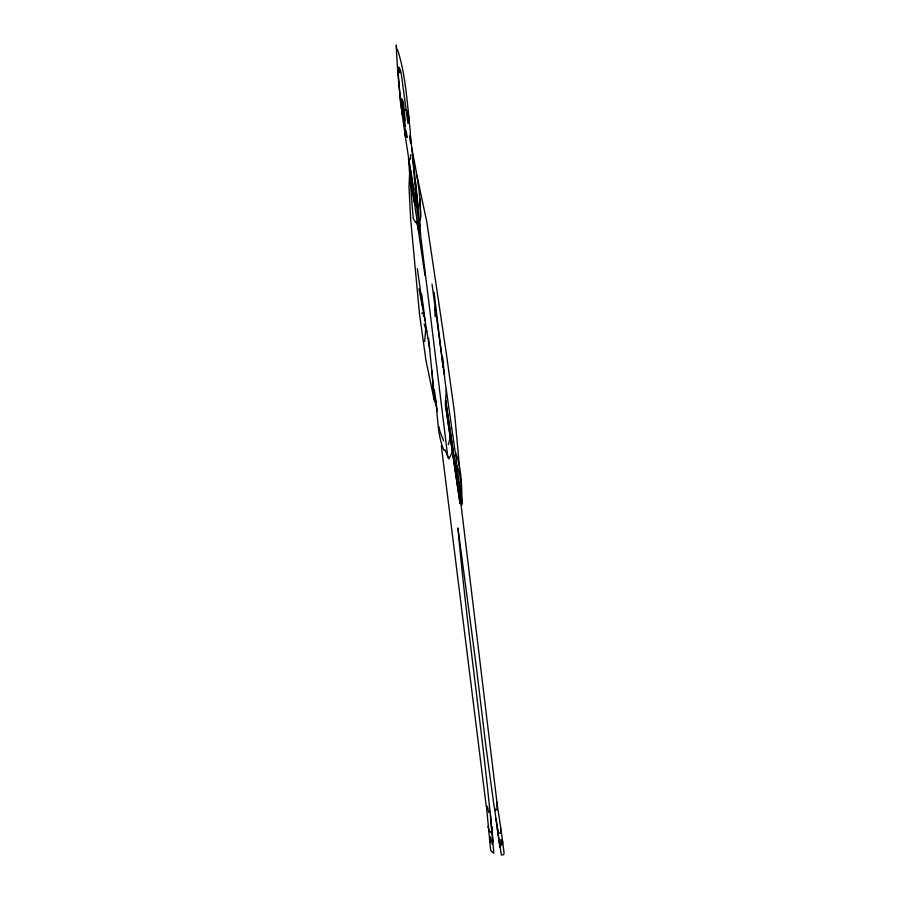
<?xml version="1.0" encoding="UTF-8"?>
<svg xmlns="http://www.w3.org/2000/svg" width="900" height="900" viewBox="0 0 900 900"><rect width="100%" height="100%" fill="white"/><g stroke="black" fill="none" stroke-linecap="round" stroke-linejoin="round"><path stroke-width="1.35" d="M410.67 154.665L410.423 158.839L409.072 160.684C402.952 122.501 397.598 83.576 396.281 45L396.608 49.365L397.496 49.568C404.989 72.394 406.642 96.806 409.252 120.6M400.444 97.886L402.086 104.929L402.952 118.373L400.556 102.847L397.721 66.611L399.229 72.551L399.037 69.233L400.027 72.517L399.071 67.466L400.601 70.808L401.603 76.106L407.97 123.525L407.756 110.7L408.026 111.454L410.254 130.725L410.647 143.291L409.59 135.945M432.045 370.699L433.249 390.577L434.88 401.929L428.569 338.276M412.875 189.99L414.979 204.491L412.864 195.221L412.402 188.73L413.404 190.339L416.655 207L420.57 234.754L447.851 457.425M411.637 147.51C416.25 171.36 421.38 195.66 420.457 220.005L419.794 220.297L419.738 223.425L420.57 234.754M401.738 102.105L401.76 101.216L405.248 120.521L403.358 102.409L402.334 99.416L400.86 98.392M405.506 127.136L404.685 120.746M424.642 341.618L425.745 329.197L424.215 324.045M446.389 406.069L446.231 407.981L446.13 404.291M457.088 466.639L460.474 493.481L460.249 499.343L445.567 400.511M461.891 503.336L461.723 504.979L460.282 498.397L496.519 798.829L497.16 808.729L495.349 810.675L494.1 806.467L485.978 746.82L476.426 667.654L457.954 527.974C467.527 636.559 484.774 744.75 493.819 853.2L490.973 850.883L490.466 848.363L486.428 806.018M461.993 501.233C461.7 485.561 461.509 468.9 456.12 454.196L455.017 450.877L444.904 380.351L442.699 357.379M459.394 465.919L454.5 412.627L446.468 354.465L426.724 221.445L416.846 175.297M502.673 841.331L502.312 844.65L500.861 839.452L500.794 846.113L499.354 843.053M446.344 389.464L445.309 404.1L460.103 503.707L445.939 407.621M408.465 158.602L409.601 173.183L409.016 186.829L410.647 219.026L419.445 313.515L425.902 359.966L434.329 400.725M402.176 99.383L402.131 102.127M450.293 437.647L448.346 444.668M452.419 451.924L448.83 458.865L444.892 449.798L443.97 450.428C436.027 432.124 438.277 409.399 434.137 389.734M416.655 207L415.08 188.426L415.418 182.79L419.906 226.316M490.174 811.339L488.779 812.486L487.474 806.816L486.191 805.826L441.304 445.748M421.796 313.166L422.685 312.941L424.53 317.317L429.75 349.301M404.572 110.093L406.98 110.599L407.498 112.511M459.956 501.952L460.136 498.623M425.745 329.197L426.803 331.414M443.711 440.966L440.01 431.674L438.952 426.701M404.539 126.27L402.199 104.321M489.409 839.666L490.298 842.209L489.938 837.529L490.567 836.82L492.154 844.211L492.896 840.949L491.996 826.785M499.86 847.08L494.516 808.335M487.969 826.436L489.206 830.79L490.466 832.309L491.344 831.296L491.918 833.715L490.59 815.107M413.404 190.339L409.072 160.684M435.082 400.196L436.027 405.157M425.059 275.839L417.78 226.62L416.295 221.276L415.631 222.536L413.224 218.475L409.601 173.183M418.984 288.9L424.384 317.205M495.934 818.798L498.42 832.77L500.445 833.321L500.974 829.159L496.665 801.079M497.25 828.529L501.435 855L503.539 854.696L504.113 853.256L500.974 829.159M418.579 230.884L413.854 198.945M410.749 170.224L413.752 189.799M444.262 374.816L432.022 284.141M435.623 400.478L437.186 410.906M445.613 399.757L460.271 498.645M460.879 481.826L459.45 472.444L457.245 465.93L457.009 466.931L455.569 454.084M410.58 136.856L418.343 208.463M423 308.632L417.364 268.65M421.639 294.086L425.093 320.265M460.474 493.481L462.015 503.595L459.765 482.4M443.183 367.661L434.081 292.32M412.358 191.824L409.174 161.28M412.447 154.901L414.9 184.084M435.139 316.541L434.644 306.743M420.75 216.697L419.659 198.754M405.664 135.596L405.585 136.946C403.267 123.964 406.249 128.396 407.126 137.374L405.9 134.584L405.664 135.596"/></g></svg>
